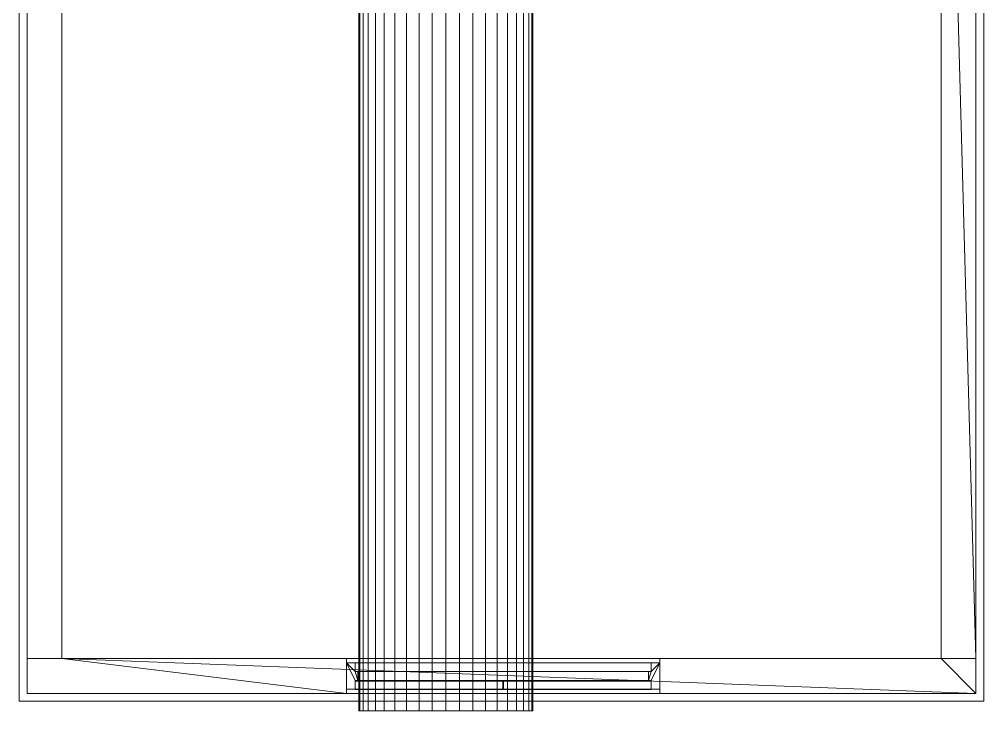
# Model space of a CAD drawing. Header units: metres. Extents: x -150801 to 1016817, y -66838 to 268038.
# Drawn here: x -81622 to -76084, y 117072 to 121042 of the extents above; entities that cross this region are included whole.
import ezdxf

# ---------------------------------------------------------------- set-up
doc = ezdxf.new("R2010")
doc.units = ezdxf.units.M
for name, color, linetype, lineweight in [('A-DOOR', 31, 'Continuous', 9), ('A-DOOR-FRAM', 31, 'Continuous', 9), ('A-FLOR', 192, 'Continuous', 9), ('A-WALL', 113, 'Continuous', 9), ('M-HVAC-DUCT', 2, 'Continuous', 9), ('M-HVAC-DUCT-CNTR', 70, 'Continuous', 9)]:
    doc.layers.add(name, color=color, linetype=linetype, lineweight=lineweight)

# ---------------------------------------------------------------- blocks, each defined once
blk = doc.blocks.new('M_Door-Passage-Double-Flush - 1700 x 2000mm-369312-_3D_')
at = {"layer": 'A-DOOR'}
mesh = blk.add_polyface(dxfattribs=at)
corners = [(1.5875, 82.95, 2000), (850, 82.95, 2000), (850, 82.95), (1.5875, 82.95), (-1.5875, 82.95), (-850, 82.95), (-850, 82.95, 2000), (-1.5875, 82.95, 2000)]
mesh.append_faces([[corners[k] for k in face] for face in [(2, 3, 0, 1), (7, 4, 5, 6)]])
mesh = blk.add_polyface(dxfattribs=at)
corners = [(-850, 36.35, 2000), (-1.5875, 36.35, 2000), (-1.5875, 82.95, 2000), (-850, 82.95, 2000)]
mesh.append_faces([[corners[k] for k in face] for face in [(0, 1, 2, 3)]])
mesh = blk.add_polyface(dxfattribs=at)
corners = [(-850, 36.35), (-850, 36.35, 2000), (-850, 82.95, 2000), (-850, 82.95)]
mesh.append_faces([[corners[k] for k in face] for face in [(3, 0, 1, 2)]])
mesh = blk.add_polyface(dxfattribs=at)
corners = [(-1.5875, 36.35), (-850, 36.35), (-850, 82.95), (-1.5875, 82.95)]
mesh.append_faces([[corners[k] for k in face] for face in [(0, 1, 2, 3)]])
mesh = blk.add_polyface(dxfattribs=at)
corners = [(-1.5875, 36.35, 2000), (-1.5875, 36.35), (-1.5875, 82.95), (-1.5875, 82.95, 2000)]
mesh.append_faces([[corners[k] for k in face] for face in [(3, 0, 1, 2)]])
mesh = blk.add_polyface(dxfattribs=at)
corners = [(1.5875, 36.35), (1.5875, 36.35, 2000), (1.5875, 82.95, 2000), (1.5875, 82.95)]
mesh.append_faces([[corners[k] for k in face] for face in [(3, 0, 1, 2)]])
mesh = blk.add_polyface(dxfattribs=at)
corners = [(850, 36.35), (1.5875, 36.35), (1.5875, 82.95), (850, 82.95)]
mesh.append_faces([[corners[k] for k in face] for face in [(0, 1, 2, 3)]])
mesh = blk.add_polyface(dxfattribs=at)
corners = [(1.5875, 36.35, 2000), (850, 36.35, 2000), (850, 82.95, 2000), (1.5875, 82.95, 2000)]
mesh.append_faces([[corners[k] for k in face] for face in [(0, 1, 2, 3)]])
mesh = blk.add_polyface(dxfattribs=at)
corners = [(850, 36.35, 2000), (850, 36.35), (850, 82.95), (850, 82.95, 2000)]
mesh.append_faces([[corners[k] for k in face] for face in [(3, 0, 1, 2)]])
mesh = blk.add_polyface(dxfattribs=at)
corners = [(1.5875, 36.35, 2000), (1.5875, 36.35), (850, 36.35), (850, 36.35, 2000), (-1.5875, 36.35), (-1.5875, 36.35, 2000), (-850, 36.35, 2000), (-850, 36.35)]
mesh.append_faces([[corners[k] for k in face] for face in [(3, 0, 1, 2), (4, 5, 6, 7)]])
at = {"layer": 'A-DOOR-FRAM'}
mesh = blk.add_polyface(dxfattribs=at)
corners = [(900, 81.35), (850, 81.35), (850, 81.35, 2000), (-850, 81.35, 2000), (-850, 81.35), (-900, 81.35), (-900, 81.35, 2100), (900, 81.35, 2100)]
mesh.append_faces([[corners[k] for k in face] for face in [(2, 3, 6, 7)]], dxfattribs={"vtx1": -1, "vtx3": -1})
mesh.append_faces([[corners[k] for k in face] for face in [(0, 1, 2, 7)]], dxfattribs={"vtx2": -1})
mesh.append_faces([[corners[k] for k in face] for face in [(3, 4, 5, 6)]], dxfattribs={"vtx3": -1})
mesh = blk.add_polyface(dxfattribs=at)
corners = [(-900, 81.35), (-850, 81.35), (-850, 31.5875), (-834.125, 31.5875), (-834.125, -19.4375), (-850, -19.4375), (-850, -68.65), (-900, -68.65)]
mesh.append_faces([[corners[k] for k in face] for face in [(2, 7, 0, 1), (7, 5, 6)]], dxfattribs={"vtx0": -1})
mesh.append_faces([[corners[k] for k in face] for face in [(4, 5, 3)]], dxfattribs={"vtx1": -1})
mesh.append_faces([[corners[k] for k in face] for face in [(2, 3, 5, 7)]], dxfattribs={"vtx1": -1, "vtx2": -1, "vtx3": -1})
mesh = blk.add_polyface(dxfattribs=at)
corners = [(-900, 81.35, 2100), (-900, 81.35), (-900, -68.65), (-900, -68.65, 2100)]
mesh.append_faces([[corners[k] for k in face] for face in [(2, 3, 0, 1)]])
mesh = blk.add_polyface(dxfattribs=at)
corners = [(900, -68.65, 2100), (900, 81.35, 2100), (-900, 81.35, 2100), (-900, -68.65, 2100)]
mesh.append_faces([[corners[k] for k in face] for face in [(3, 0, 1, 2)]])
mesh = blk.add_polyface(dxfattribs=at)
corners = [(850, 81.35, 2000), (850, 31.5875, 2000), (-850, 31.5875, 2000), (-850, 81.35, 2000)]
mesh.append_faces([[corners[k] for k in face] for face in [(3, 0, 1, 2)]])
mesh = blk.add_polyface(dxfattribs=at)
corners = [(-850, 81.35), (-850, 81.35, 2000), (-850, 31.5875, 2000), (-850, 31.5875)]
mesh.append_faces([[corners[k] for k in face] for face in [(0, 1, 2, 3)]])
mesh = blk.add_polyface(dxfattribs=at)
corners = [(850, 31.5875), (850, 81.35), (900, 81.35), (900, -68.65), (850, -68.65), (850, -19.4375), (834.125, -19.4375), (834.125, 31.5875)]
mesh.append_faces([[corners[k] for k in face] for face in [(7, 5, 6)]], dxfattribs={"vtx0": -1})
mesh.append_faces([[corners[k] for k in face] for face in [(5, 7, 0, 3)]], dxfattribs={"vtx0": -1, "vtx2": -1, "vtx3": -1})
mesh.append_faces([[corners[k] for k in face] for face in [(2, 3, 0, 1), (4, 5, 3)]], dxfattribs={"vtx1": -1})
mesh = blk.add_polyface(dxfattribs=at)
corners = [(850, 81.35), (850, 31.5875), (850, 31.5875, 2000), (850, 81.35, 2000)]
mesh.append_faces([[corners[k] for k in face] for face in [(0, 1, 2, 3)]])
mesh = blk.add_polyface(dxfattribs=at)
corners = [(900, -68.65), (900, 81.35), (900, 81.35, 2100), (900, -68.65, 2100)]
mesh.append_faces([[corners[k] for k in face] for face in [(3, 0, 1, 2)]])
mesh = blk.add_polyface(dxfattribs=at)
corners = [(850, 31.5875), (834.125, 31.5875), (834.125, 31.5875, 1984.125), (-834.125, 31.5875, 1984.125), (-834.125, 31.5875), (-850, 31.5875), (-850, 31.5875, 2000), (850, 31.5875, 2000)]
mesh.append_faces([[corners[k] for k in face] for face in [(2, 3, 6, 7)]], dxfattribs={"vtx1": -1, "vtx3": -1})
mesh.append_faces([[corners[k] for k in face] for face in [(0, 1, 2, 7)]], dxfattribs={"vtx2": -1})
mesh.append_faces([[corners[k] for k in face] for face in [(3, 4, 5, 6)]], dxfattribs={"vtx3": -1})
mesh = blk.add_polyface(dxfattribs=at)
corners = [(834.125, -19.4375, 1984.125), (-834.125, -19.4375, 1984.125), (-834.125, 31.5875, 1984.125), (834.125, 31.5875, 1984.125)]
mesh.append_faces([[corners[k] for k in face] for face in [(2, 3, 0, 1)]])
mesh = blk.add_polyface(dxfattribs=at)
corners = [(-834.125, -19.4375, 1984.125), (-834.125, -19.4375), (-834.125, 31.5875), (-834.125, 31.5875, 1984.125)]
mesh.append_faces([[corners[k] for k in face] for face in [(2, 3, 0, 1)]])
mesh = blk.add_polyface(dxfattribs=at)
corners = [(834.125, 31.5875), (834.125, -19.4375), (834.125, -19.4375, 1984.125), (834.125, 31.5875, 1984.125)]
mesh.append_faces([[corners[k] for k in face] for face in [(3, 0, 1, 2)]])
mesh = blk.add_polyface(dxfattribs=at)
corners = [(834.125, -19.4375), (850, -19.4375), (850, -19.4375, 2000), (-850, -19.4375, 2000), (-850, -19.4375), (-834.125, -19.4375), (-834.125, -19.4375, 1984.125), (834.125, -19.4375, 1984.125)]
mesh.append_faces([[corners[k] for k in face] for face in [(6, 7, 2, 3)]], dxfattribs={"vtx1": -1, "vtx3": -1})
mesh.append_faces([[corners[k] for k in face] for face in [(4, 5, 6, 3)]], dxfattribs={"vtx2": -1})
mesh.append_faces([[corners[k] for k in face] for face in [(7, 0, 1, 2)]], dxfattribs={"vtx3": -1})
mesh = blk.add_polyface(dxfattribs=at)
corners = [(850, -68.65, 2000), (-850, -68.65, 2000), (-850, -19.4375, 2000), (850, -19.4375, 2000)]
mesh.append_faces([[corners[k] for k in face] for face in [(3, 0, 1, 2)]])
mesh = blk.add_polyface(dxfattribs=at)
corners = [(-850, -68.65, 2000), (-850, -68.65), (-850, -19.4375), (-850, -19.4375, 2000)]
mesh.append_faces([[corners[k] for k in face] for face in [(3, 0, 1, 2)]])
mesh = blk.add_polyface(dxfattribs=at)
corners = [(850, -19.4375), (850, -68.65), (850, -68.65, 2000), (850, -19.4375, 2000)]
mesh.append_faces([[corners[k] for k in face] for face in [(3, 0, 1, 2)]])
mesh = blk.add_polyface(dxfattribs=at)
corners = [(850, -68.65), (900, -68.65), (900, -68.65, 2100), (-900, -68.65, 2100), (-900, -68.65), (-850, -68.65), (-850, -68.65, 2000), (850, -68.65, 2000)]
mesh.append_faces([[corners[k] for k in face] for face in [(6, 7, 2, 3)]], dxfattribs={"vtx1": -1, "vtx3": -1})
mesh.append_faces([[corners[k] for k in face] for face in [(4, 5, 6, 3)]], dxfattribs={"vtx2": -1})
mesh.append_faces([[corners[k] for k in face] for face in [(7, 0, 1, 2)]], dxfattribs={"vtx3": -1})

msp = doc.modelspace()

# ---------------------------------------------------------------- linework, layer by layer
at = {"layer": 'M-HVAC-DUCT-CNTR'}
msp.add_line((-79172.2, 124955.8, 1298265), (-79172.2, 117071.7, 1298265), dxfattribs=at)
msp.add_line((-79172.2, 124955.8, 1298265), (-79172.2, 117071.7, 1298265), dxfattribs=at)

# ---------------------------------------------------------------- block references
at = {"layer": 'A-DOOR-FRAM', "rotation": 180}
msp.add_blockref('M_Door-Passage-Double-Flush - 1700 x 2000mm-369312-_3D_', (-78843.5, 117277.4, 1295000), dxfattribs=at)

# ---------------------------------------------------------------- meshes
at = {"layer": 'A-FLOR'}
mesh = msp.add_polyface(dxfattribs=at)
corners = [(-81621.8, 124706, 1294530), (-76084.3, 124706, 1294530), (-76084.3, 117126, 1294530), (-81621.8, 117126, 1294530)]
mesh.append_faces([[corners[k] for k in face] for face in [(2, 3, 0, 1)]])
mesh = msp.add_polyface(dxfattribs=at)
corners = [(-81621.8, 124706, 1295000), (-81621.8, 117126, 1295000), (-76084.3, 117126, 1295000), (-76084.3, 124706, 1295000)]
mesh.append_faces([[corners[k] for k in face] for face in [(2, 3, 0, 1)]])
mesh = msp.add_polyface(dxfattribs=at)
corners = [(-81621.8, 124706, 1294530), (-81621.8, 117126, 1294530), (-81621.8, 117126, 1295000), (-81621.8, 124706, 1295000)]
mesh.append_faces([[corners[k] for k in face] for face in [(0, 1, 2, 3)]])
mesh = msp.add_polyface(dxfattribs=at)
corners = [(-76084.3, 117126, 1294530), (-76084.3, 124706, 1294530), (-76084.3, 124706, 1295000), (-76084.3, 117126, 1295000)]
mesh.append_faces([[corners[k] for k in face] for face in [(0, 1, 2, 3)]])
mesh = msp.add_polyface(dxfattribs=at)
corners = [(-81621.8, 117126, 1294530), (-76084.3, 117126, 1294530), (-76084.3, 117126, 1295000), (-81621.8, 117126, 1295000)]
mesh.append_faces([[corners[k] for k in face] for face in [(0, 1, 2, 3)]])
at = {"layer": 'A-WALL'}
mesh = msp.add_polyface(dxfattribs=at)
corners = [(-81576.8, 124806, 1295000), (-81576.8, 117371, 1295000), (-81576.8, 117371, 1300000), (-81576.8, 124806, 1300000)]
mesh.append_faces([[corners[k] for k in face] for face in [(3, 0, 1, 2)]])
mesh = msp.add_polyface(dxfattribs=at)
corners = [(-81576.8, 117371, 1295000), (-81576.8, 124806, 1295000), (-81376.8, 124806, 1295000), (-81376.8, 117371, 1295000)]
mesh.append_faces([[corners[k] for k in face] for face in [(0, 1, 2, 3)]])
mesh = msp.add_polyface(dxfattribs=at)
corners = [(-81576.8, 124806, 1300000), (-81576.8, 117371, 1300000), (-81376.8, 117371, 1300000), (-81376.8, 124606, 1300000), (-81376.8, 124806, 1300000)]
mesh.append_faces([[corners[k] for k in face] for face in [(3, 0, 1, 2)]], dxfattribs={"vtx0": -1})
mesh.append_faces([[corners[k] for k in face] for face in [(3, 4, 0)]], dxfattribs={"vtx2": -1})
mesh = msp.add_polyface(dxfattribs=at)
corners = [(-81376.8, 124806, 1295000), (-81376.8, 124806, 1299000), (-81376.8, 124806, 1300000), (-81376.8, 124606, 1300000), (-81376.8, 117371, 1300000), (-81376.8, 117371, 1295000)]
mesh.append_faces([[corners[k] for k in face] for face in [(1, 3, 4, 5)]], dxfattribs={"vtx0": -1, "vtx3": -1})
mesh.append_faces([[corners[k] for k in face] for face in [(0, 1, 5)]], dxfattribs={"vtx1": -1})
mesh.append_faces([[corners[k] for k in face] for face in [(1, 2, 3)]], dxfattribs={"vtx2": -1})
mesh = msp.add_polyface(dxfattribs=at)
corners = [(-76329.3, 117371, 1295000), (-76329.3, 117371, 1300000), (-76329.3, 124606, 1300000), (-76329.3, 124806, 1300000), (-76329.3, 124806, 1299000), (-76329.3, 124806, 1295000)]
mesh.append_faces([[corners[k] for k in face] for face in [(2, 3, 4, 1)]], dxfattribs={"vtx2": -1})
mesh.append_faces([[corners[k] for k in face] for face in [(4, 5, 0, 1)]], dxfattribs={"vtx3": -1})
mesh = msp.add_polyface(dxfattribs=at)
corners = [(-76129.3, 124806, 1295000), (-76129.3, 117371, 1295000), (-76329.3, 117371, 1295000), (-76329.3, 124806, 1295000)]
mesh.append_faces([[corners[k] for k in face] for face in [(0, 1, 2, 3)]])
mesh = msp.add_polyface(dxfattribs=at)
corners = [(-76129.3, 117371, 1300000), (-76129.3, 124806, 1300000), (-76329.3, 124806, 1300000), (-76329.3, 124606, 1300000), (-76329.3, 117371, 1300000)]
mesh.append_faces([[corners[k] for k in face] for face in [(3, 0, 1, 2)]], dxfattribs={"vtx0": -1})
mesh.append_faces([[corners[k] for k in face] for face in [(3, 4, 0)]], dxfattribs={"vtx2": -1})
mesh = msp.add_polyface(dxfattribs=at)
corners = [(-76129.3, 117371, 1295000), (-76129.3, 124806, 1295000), (-76129.3, 124806, 1300000), (-76129.3, 117371, 1300000)]
mesh.append_faces([[corners[k] for k in face] for face in [(3, 0, 1, 2)]])
mesh = msp.add_polyface(dxfattribs=at)
corners = [(-81576.8, 117371, 1300000), (-81376.8, 117371, 1300000), (-76329.3, 117371, 1300000), (-76129.3, 117371, 1300000), (-76129.3, 117371, 1295000), (-76329.3, 117371, 1295000), (-77943.5, 117371, 1295000), (-77943.5, 117371, 1297100), (-79743.5, 117371, 1297100), (-79743.5, 117371, 1295000), (-81376.8, 117371, 1295000), (-81576.8, 117371, 1295000)]
mesh.append_faces([[corners[k] for k in face] for face in [(7, 4, 5, 6)]], dxfattribs={"vtx0": -1})
mesh.append_faces([[corners[k] for k in face] for face in [(2, 7, 8, 1)]], dxfattribs={"vtx0": -1, "vtx2": -1})
mesh.append_faces([[corners[k] for k in face] for face in [(7, 2, 3, 4)]], dxfattribs={"vtx0": -1, "vtx3": -1})
mesh.append_faces([[corners[k] for k in face] for face in [(0, 1, 8, 11)]], dxfattribs={"vtx1": -1, "vtx2": -1})
mesh.append_faces([[corners[k] for k in face] for face in [(8, 9, 10, 11)]], dxfattribs={"vtx3": -1})
mesh = msp.add_polyface(dxfattribs=at)
corners = [(-76129.3, 117371, 1295000), (-76129.3, 117171, 1295000), (-77943.5, 117171, 1295000), (-77943.5, 117371, 1295000), (-76329.3, 117371, 1295000), (-81576.8, 117171, 1295000), (-81576.8, 117371, 1295000), (-81376.8, 117371, 1295000), (-79743.5, 117371, 1295000), (-79743.5, 117171, 1295000)]
mesh.append_faces([[corners[k] for k in face] for face in [(9, 7, 8)]], dxfattribs={"vtx0": -1})
mesh.append_faces([[corners[k] for k in face] for face in [(4, 0, 1), (2, 3, 4, 1), (5, 6, 7, 9)]], dxfattribs={"vtx2": -1})
mesh = msp.add_polyface(dxfattribs=at)
corners = [(-76129.3, 117371, 1300000), (-76329.3, 117371, 1300000), (-81376.8, 117371, 1300000), (-81576.8, 117371, 1300000), (-81576.8, 117171, 1300000), (-76129.3, 117171, 1300000)]
mesh.append_faces([[corners[k] for k in face] for face in [(4, 5, 2, 3)]], dxfattribs={"vtx1": -1})
mesh.append_faces([[corners[k] for k in face] for face in [(5, 0, 1, 2)]], dxfattribs={"vtx3": -1})
mesh = msp.add_polyface(dxfattribs=at)
corners = [(-81576.8, 117371, 1300000), (-81576.8, 117371, 1295000), (-81576.8, 117171, 1295000), (-81576.8, 117171, 1300000)]
mesh.append_faces([[corners[k] for k in face] for face in [(0, 1, 2, 3)]])
mesh = msp.add_polyface(dxfattribs=at)
corners = [(-81576.8, 117371, 1300000), (-81576.8, 117371, 1295000), (-81376.8, 117371, 1295000), (-81376.8, 117371, 1300000)]
mesh.append_faces([[corners[k] for k in face] for face in [(1, 2, 3, 0)]])
mesh = msp.add_polyface(dxfattribs=at)
corners = [(-79743.5, 117371, 1297100), (-79743.5, 117171, 1297100), (-79743.5, 117171, 1295000), (-79743.5, 117371, 1295000)]
mesh.append_faces([[corners[k] for k in face] for face in [(3, 0, 1, 2)]])
mesh = msp.add_polyface(dxfattribs=at)
corners = [(-79743.5, 117171, 1297100), (-79743.5, 117371, 1297100), (-77943.5, 117371, 1297100), (-77943.5, 117171, 1297100)]
mesh.append_faces([[corners[k] for k in face] for face in [(1, 2, 3, 0)]])
mesh = msp.add_polyface(dxfattribs=at)
corners = [(-77943.5, 117171, 1297100), (-77943.5, 117371, 1297100), (-77943.5, 117371, 1295000), (-77943.5, 117171, 1295000)]
mesh.append_faces([[corners[k] for k in face] for face in [(1, 2, 3, 0)]])
mesh = msp.add_polyface(dxfattribs=at)
corners = [(-76129.3, 117371, 1295000), (-76129.3, 117371, 1300000), (-76329.3, 117371, 1300000), (-76329.3, 117371, 1295000)]
mesh.append_faces([[corners[k] for k in face] for face in [(3, 0, 1, 2)]])
mesh = msp.add_polyface(dxfattribs=at)
corners = [(-76129.3, 117371, 1295000), (-76129.3, 117371, 1300000), (-76129.3, 117171, 1300000), (-76129.3, 117171, 1295000)]
mesh.append_faces([[corners[k] for k in face] for face in [(2, 3, 0, 1)]])
mesh = msp.add_polyface(dxfattribs=at)
corners = [(-76129.3, 117171, 1300000), (-81576.8, 117171, 1300000), (-81576.8, 117171, 1295000), (-79743.5, 117171, 1295000), (-79743.5, 117171, 1297100), (-77943.5, 117171, 1297100), (-77943.5, 117171, 1295000), (-76129.3, 117171, 1295000)]
mesh.append_faces([[corners[k] for k in face] for face in [(0, 1, 4, 5)]], dxfattribs={"vtx1": -1, "vtx3": -1})
mesh.append_faces([[corners[k] for k in face] for face in [(2, 3, 4, 1)]], dxfattribs={"vtx2": -1})
mesh.append_faces([[corners[k] for k in face] for face in [(5, 6, 7, 0)]], dxfattribs={"vtx3": -1})
at = {"layer": 'M-HVAC-DUCT'}
mesh = msp.add_polyface(dxfattribs=at)
corners = [(-79172.2, 124955.8, 1298765), (-79250.4, 124955.8, 1298758.8), (-79326.7, 124955.8, 1298740.5), (-79399.2, 124955.8, 1298710.5), (-79466.1, 124955.8, 1298669.5), (-79525.8, 124955.8, 1298618.5), (-79576.7, 124955.8, 1298558.8), (-79617.7, 124955.8, 1298491.9), (-79647.7, 124955.8, 1298419.5), (-79666, 124955.8, 1298343.2), (-79672.2, 124955.8, 1298265), (-79672.2, 117071.7, 1298265), (-79666, 117071.7, 1298343.2), (-79647.7, 117071.7, 1298419.5), (-79617.7, 117071.7, 1298491.9), (-79576.7, 117071.7, 1298558.8), (-79525.8, 117071.7, 1298618.5), (-79466.1, 117071.7, 1298669.5), (-79399.2, 117071.7, 1298710.5), (-79326.7, 117071.7, 1298740.5), (-79250.4, 117071.7, 1298758.8), (-79172.2, 117071.7, 1298765)]
mesh.append_faces([[corners[k] for k in face] for face in [(1, 20, 21, 0)]], dxfattribs={"vtx0": -1})
mesh.append_faces([[corners[k] for k in face] for face in [(9, 12, 13, 8), (7, 14, 15, 6), (8, 13, 14, 7), (6, 15, 16, 5), (4, 17, 18, 3), (2, 19, 20, 1), (3, 18, 19, 2), (17, 4, 5, 16)]], dxfattribs={"vtx0": -1, "vtx2": -1})
mesh.append_faces([[corners[k] for k in face] for face in [(9, 10, 11, 12)]], dxfattribs={"vtx3": -1})
mesh = msp.add_polyface(dxfattribs=at)
corners = [(-79672.2, 124955.8, 1298265), (-79666, 124955.8, 1298186.7), (-79647.7, 124955.8, 1298110.4), (-79617.7, 124955.8, 1298038), (-79576.7, 124955.8, 1297971.1), (-79525.8, 124955.8, 1297911.4), (-79466.1, 124955.8, 1297860.4), (-79399.2, 124955.8, 1297819.5), (-79326.7, 124955.8, 1297789.4), (-79250.4, 124955.8, 1297771.1), (-79172.2, 124955.8, 1297765), (-79172.2, 117071.7, 1297765), (-79250.4, 117071.7, 1297771.1), (-79326.7, 117071.7, 1297789.4), (-79399.2, 117071.7, 1297819.5), (-79466.1, 117071.7, 1297860.4), (-79525.8, 117071.7, 1297911.4), (-79576.7, 117071.7, 1297971.1), (-79617.7, 117071.7, 1298038), (-79647.7, 117071.7, 1298110.4), (-79666, 117071.7, 1298186.7), (-79672.2, 117071.7, 1298265)]
mesh.append_faces([[corners[k] for k in face] for face in [(1, 20, 21, 0)]], dxfattribs={"vtx0": -1})
mesh.append_faces([[corners[k] for k in face] for face in [(9, 12, 13, 8), (7, 14, 15, 6), (8, 13, 14, 7), (6, 15, 16, 5), (4, 17, 18, 3), (2, 19, 20, 1), (3, 18, 19, 2), (17, 4, 5, 16)]], dxfattribs={"vtx0": -1, "vtx2": -1})
mesh.append_faces([[corners[k] for k in face] for face in [(10, 11, 12, 9)]], dxfattribs={"vtx2": -1})
mesh = msp.add_polyface(dxfattribs=at)
corners = [(-78672.2, 124955.8, 1298265), (-78678.4, 124955.8, 1298343.2), (-78696.7, 124955.8, 1298419.5), (-78726.7, 124955.8, 1298491.9), (-78767.7, 124955.8, 1298558.8), (-78818.6, 124955.8, 1298618.5), (-78878.3, 124955.8, 1298669.5), (-78945.2, 124955.8, 1298710.5), (-79017.7, 124955.8, 1298740.5), (-79094, 124955.8, 1298758.8), (-79172.2, 124955.8, 1298765), (-79172.2, 117071.7, 1298765), (-79094, 117071.7, 1298758.8), (-79017.7, 117071.7, 1298740.5), (-78945.2, 117071.7, 1298710.5), (-78878.3, 117071.7, 1298669.5), (-78818.6, 117071.7, 1298618.5), (-78767.7, 117071.7, 1298558.8), (-78726.7, 117071.7, 1298491.9), (-78696.7, 117071.7, 1298419.5), (-78678.4, 117071.7, 1298343.2), (-78672.2, 117071.7, 1298265)]
mesh.append_faces([[corners[k] for k in face] for face in [(1, 20, 21, 0)]], dxfattribs={"vtx0": -1})
mesh.append_faces([[corners[k] for k in face] for face in [(9, 12, 13, 8), (7, 14, 15, 6), (8, 13, 14, 7), (6, 15, 16, 5), (4, 17, 18, 3), (2, 19, 20, 1), (3, 18, 19, 2), (17, 4, 5, 16)]], dxfattribs={"vtx0": -1, "vtx2": -1})
mesh.append_faces([[corners[k] for k in face] for face in [(10, 11, 12, 9)]], dxfattribs={"vtx2": -1})
mesh = msp.add_polyface(dxfattribs=at)
corners = [(-79172.2, 124955.8, 1297765), (-79094, 124955.8, 1297771.1), (-79017.7, 124955.8, 1297789.4), (-78945.2, 124955.8, 1297819.5), (-78878.3, 124955.8, 1297860.4), (-78818.6, 124955.8, 1297911.4), (-78767.7, 124955.8, 1297971.1), (-78726.7, 124955.8, 1298038), (-78696.7, 124955.8, 1298110.4), (-78678.4, 124955.8, 1298186.7), (-78672.2, 124955.8, 1298265), (-78672.2, 117071.7, 1298265), (-78678.4, 117071.7, 1298186.7), (-78696.7, 117071.7, 1298110.4), (-78726.7, 117071.7, 1298038), (-78767.7, 117071.7, 1297971.1), (-78818.6, 117071.7, 1297911.4), (-78878.3, 117071.7, 1297860.4), (-78945.2, 117071.7, 1297819.5), (-79017.7, 117071.7, 1297789.4), (-79094, 117071.7, 1297771.1), (-79172.2, 117071.7, 1297765)]
mesh.append_faces([[corners[k] for k in face] for face in [(1, 20, 21, 0)]], dxfattribs={"vtx0": -1})
mesh.append_faces([[corners[k] for k in face] for face in [(9, 12, 13, 8), (7, 14, 15, 6), (8, 13, 14, 7), (6, 15, 16, 5), (4, 17, 18, 3), (2, 19, 20, 1), (3, 18, 19, 2), (17, 4, 5, 16)]], dxfattribs={"vtx0": -1, "vtx2": -1})
mesh.append_faces([[corners[k] for k in face] for face in [(10, 11, 12, 9)]], dxfattribs={"vtx2": -1})
mesh = msp.add_polyface(dxfattribs=at)
corners = [(-79672.2, 117071.7, 1298265), (-79666, 117071.7, 1298186.7), (-79647.7, 117071.7, 1298110.4), (-79617.7, 117071.7, 1298038), (-79576.7, 117071.7, 1297971.1), (-79525.8, 117071.7, 1297911.4), (-79466.1, 117071.7, 1297860.4), (-79399.2, 117071.7, 1297819.5), (-79326.7, 117071.7, 1297789.4), (-79250.4, 117071.7, 1297771.1), (-79172.2, 117071.7, 1297765), (-79094, 117071.7, 1297771.1), (-79017.7, 117071.7, 1297789.4), (-78945.2, 117071.7, 1297819.5), (-78878.3, 117071.7, 1297860.4), (-78818.6, 117071.7, 1297911.4), (-78767.7, 117071.7, 1297971.1), (-78726.7, 117071.7, 1298038), (-78696.7, 117071.7, 1298110.4), (-78678.4, 117071.7, 1298186.7), (-78672.2, 117071.7, 1298265), (-78678.4, 117071.7, 1298343.2), (-78696.7, 117071.7, 1298419.5), (-78726.7, 117071.7, 1298491.9), (-78767.7, 117071.7, 1298558.8), (-78818.6, 117071.7, 1298618.5), (-78878.3, 117071.7, 1298669.5), (-78945.2, 117071.7, 1298710.5), (-79017.7, 117071.7, 1298740.5), (-79094, 117071.7, 1298758.8), (-79172.2, 117071.7, 1298765), (-79250.4, 117071.7, 1298758.8), (-79326.7, 117071.7, 1298740.5), (-79399.2, 117071.7, 1298710.5), (-79466.1, 117071.7, 1298669.5), (-79525.8, 117071.7, 1298618.5), (-79576.7, 117071.7, 1298558.8), (-79617.7, 117071.7, 1298491.9), (-79647.7, 117071.7, 1298419.5), (-79666, 117071.7, 1298343.2)]
mesh.append_faces([[corners[k] for k in face] for face in [(36, 34, 35), (4, 2, 3), (6, 4, 5), (14, 12, 13)]], dxfattribs={"vtx0": -1})
mesh.append_faces([[corners[k] for k in face] for face in [(34, 36, 32, 33), (16, 12, 14, 15)]], dxfattribs={"vtx0": -1, "vtx1": -1})
mesh.append_faces([[corners[k] for k in face] for face in [(24, 28, 16)]], dxfattribs={"vtx0": -1, "vtx1": -1, "vtx2": -1})
mesh.append_faces([[corners[k] for k in face] for face in [(32, 36, 8, 12), (28, 32, 12, 16), (36, 2, 4, 8)]], dxfattribs={"vtx0": -1, "vtx1": -1, "vtx2": -1, "vtx3": -1})
mesh.append_faces([[corners[k] for k in face] for face in [(29, 30, 28), (25, 26, 24)]], dxfattribs={"vtx1": -1})
mesh.append_faces([[corners[k] for k in face] for face in [(38, 39, 2, 36)]], dxfattribs={"vtx1": -1, "vtx2": -1, "vtx3": -1})
mesh.append_faces([[corners[k] for k in face] for face in [(21, 22, 18, 19)]], dxfattribs={"vtx1": -1, "vtx3": -1})
mesh.append_faces([[corners[k] for k in face] for face in [(36, 37, 38), (19, 20, 21), (10, 11, 12)]], dxfattribs={"vtx2": -1})
mesh.append_faces([[corners[k] for k in face] for face in [(30, 31, 32, 28), (26, 27, 28, 24), (22, 23, 24, 16), (6, 7, 8, 4), (8, 9, 10, 12), (16, 17, 18, 22)]], dxfattribs={"vtx2": -1, "vtx3": -1})
mesh.append_faces([[corners[k] for k in face] for face in [(39, 0, 1, 2)]], dxfattribs={"vtx3": -1})

doc.saveas('drawing.dxf')
